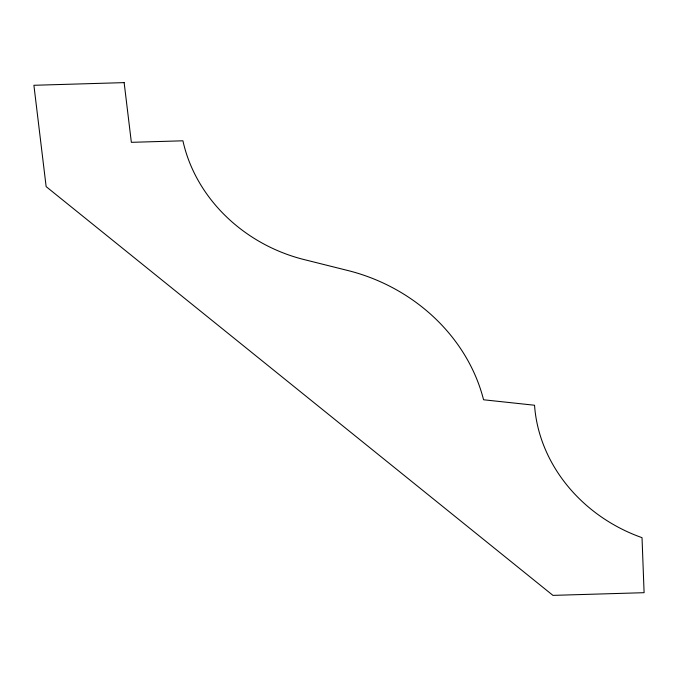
<?xml version="1.0" encoding="UTF-8"?>
<svg xmlns="http://www.w3.org/2000/svg" width="678" height="678" viewBox="0 0 678 678"><rect width="100%" height="100%" fill="white"/><g stroke="black" fill="none" stroke-linecap="round" stroke-linejoin="round"><path stroke-width="1.02" d="M124.142 82.623L33.9 85.284L46.138 186.619L552.943 595.377L644.1 592.691L642.024 537.662A154.262 137.566 22 0 1 534.544 405.241L483.567 399.774A175.509 156.525 22 0 0 347.967 270.547L304.091 259.572A155.525 138.693 22 0 1 182.924 140.804L131.354 142.329L124.142 82.623"/></g></svg>
